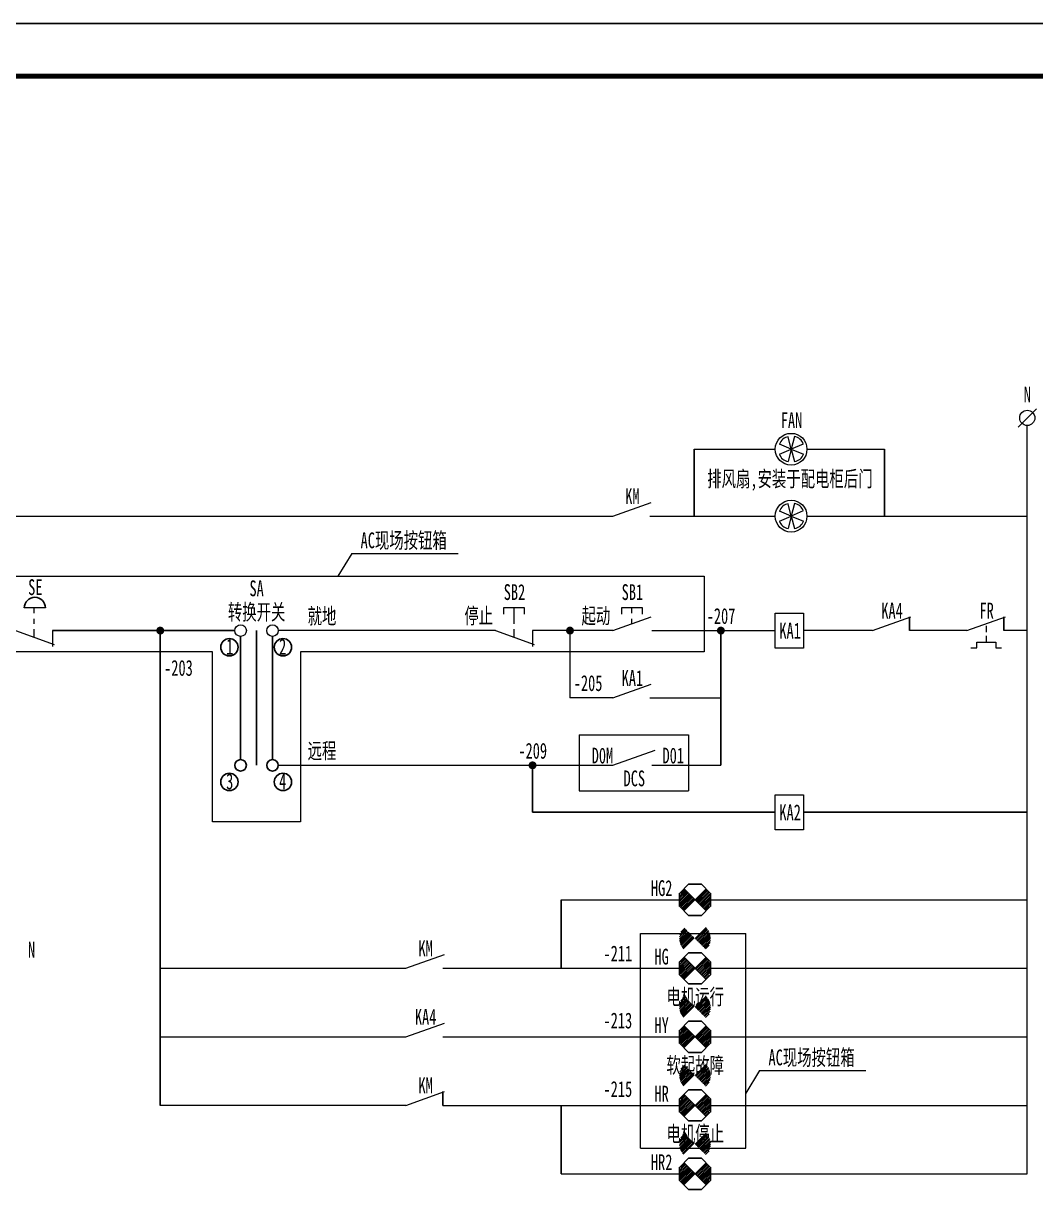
# Model space of a CAD drawing. Header units: millimetres. Extents: x 401220 to 2750366, y -101310 to 943175.
# Drawn here: x 1282323 to 1301533, y 657785 to 680022 of the extents above; entities that cross this region are included whole.
import ezdxf
from ezdxf.enums import TextEntityAlignment as Align

# ---------------------------------------------------------------- set-up
doc = ezdxf.new("R2010")
doc.units = ezdxf.units.MM
doc.linetypes.add('常规', pattern=[20, 10, 0, 10])
for name, color, linetype in [('D1', 4, 'Continuous'), ('动力平面导线层', 3, '常规'), ('动力平面设备层', 1, 'Continuous'), ('图框', 7, 'Continuous'), ('标注-照明', 7, 'Continuous'), ('照明平面导线层', 3, 'Continuous'), ('照明平面设备层', 1, 'Continuous'), ('电气-接地设计-接地线', 3, '接地线'), ('表格图框层', 7, 'Continuous')]:
    doc.layers.add(name, color=color, linetype=linetype)
doc.layers.add('MX', color=3, linetype='Continuous', lineweight=0)
doc.layers.add('TEXT', color=4, linetype='Continuous', lineweight=0)
doc.styles.add('标准', font='NSimSun.ttf', dxfattribs={"width": 0.667})
doc.linetypes.add('接地线', pattern='A,500,[136,EESLTYPE.shx,S=100,R=0,X=0,Y=0],500,-200,60,-200', length=1460)

msp = doc.modelspace()

# ---------------------------------------------------------------- hatches: boundary and pattern name
at = {"linetype": 'ByBlock', "lineweight": 25}
h = msp.add_hatch(dxfattribs=at)
h.set_pattern_fill('ANSI31', color=3, scale=184.8, style=0)
h.set_pattern_definition([(45, (730666.75, 665590.935), (-16.3341666, 16.3341666), [])])
h.paths.add_polyline_path([(1295069.1, 663396), (1294860.2, 663605.2, 0.1991281), (1294773.4, 663396, 0.1986966), (1294859.9, 663187.1)])
h.paths.add_polyline_path([(1295278.4, 663604.9), (1295069.1, 663396), (1295278, 663186.7, 0.1991281), (1295364.8, 663396, 0.1986966)])
h = msp.add_hatch(dxfattribs=at)
h.set_pattern_fill('ANSI31', color=3, scale=184.8, style=0)
h.set_pattern_definition([(45, (730666.75, 664855.91), (-16.3341666, 16.3341666), [])])
h.paths.add_polyline_path([(1295069.1, 662660.9), (1294860.2, 662870.2, 0.1991281), (1294773.4, 662660.9, 0.1986966), (1294859.9, 662452)])
h.paths.add_polyline_path([(1295278.4, 662869.9), (1295069.1, 662660.9), (1295278, 662451.7, 0.1991281), (1295364.8, 662660.9, 0.1986966)])
h = msp.add_hatch(dxfattribs=at)
h.set_pattern_fill('ANSI31', color=3, scale=184.8, style=0)
h.set_pattern_definition([(45, (730666.75, 664290.935), (-16.3341666, 16.3341666), [])])
h.paths.add_polyline_path([(1295069.1, 662096), (1294860.2, 662305.2, 0.1991281), (1294773.4, 662096, 0.1986966), (1294859.9, 661887.1)])
h.paths.add_polyline_path([(1295278.4, 662304.9), (1295069.1, 662096), (1295278, 661886.7, 0.1991281), (1295364.8, 662096, 0.1986966)])
h = msp.add_hatch(dxfattribs=at)
h.set_pattern_fill('ANSI31', color=3, scale=184.8, style=0)
h.set_pattern_definition([(45, (730666.75, 663555.91), (-16.3341666, 16.3341666), [])])
h.paths.add_polyline_path([(1295069.1, 661360.9), (1294860.2, 661570.2, 0.1991281), (1294773.4, 661360.9, 0.1986966), (1294859.9, 661152)])
h.paths.add_polyline_path([(1295278.4, 661569.9), (1295069.1, 661360.9), (1295278, 661151.7, 0.1991281), (1295364.8, 661360.9, 0.1986966)])
h = msp.add_hatch(dxfattribs=at)
h.set_pattern_fill('ANSI31', color=2, scale=184.8, style=0)
h.set_pattern_definition([(45, (730666.75, 662990.935), (-16.3341666, 16.3341666), [])])
h.paths.add_polyline_path([(1295069.1, 660796), (1294860.2, 661005.2, 0.1991281), (1294773.4, 660796, 0.1986966), (1294859.9, 660587.1)])
h.paths.add_polyline_path([(1295278.4, 661004.9), (1295069.1, 660796), (1295278, 660586.7, 0.1991281), (1295364.8, 660796, 0.1986966)])
h = msp.add_hatch(dxfattribs=at)
h.set_pattern_fill('ANSI31', color=2, scale=184.8, style=0)
h.set_pattern_definition([(45, (730666.75, 662255.91), (-16.3341666, 16.3341666), [])])
h.paths.add_polyline_path([(1295069.1, 660060.9), (1294860.2, 660270.2, 0.1991281), (1294773.4, 660060.9, 0.1986966), (1294859.9, 659852)])
h.paths.add_polyline_path([(1295278.4, 660269.9), (1295069.1, 660060.9), (1295278, 659851.7, 0.1991281), (1295364.8, 660060.9, 0.1986966)])
h = msp.add_hatch(dxfattribs=at)
h.set_pattern_fill('ANSI31', color=1, scale=184.8, style=0)
h.set_pattern_definition([(45, (730666.75, 661690.935), (-16.3341666, 16.3341666), [])])
h.paths.add_polyline_path([(1295069.1, 659496), (1294860.2, 659705.2, 0.1991281), (1294773.4, 659496, 0.1986966), (1294859.9, 659287.1)])
h.paths.add_polyline_path([(1295278.4, 659704.9), (1295069.1, 659496), (1295278, 659286.7, 0.1991281), (1295364.8, 659496, 0.1986966)])
h = msp.add_hatch(dxfattribs=at)
h.set_pattern_fill('ANSI31', color=1, scale=184.8, style=0)
h.set_pattern_definition([(45, (730666.75, 660955.91), (-16.3341666, 16.3341666), [])])
h.paths.add_polyline_path([(1295069.1, 658760.9), (1294860.2, 658970.2, 0.1991281), (1294773.4, 658760.9, 0.1986966), (1294859.9, 658552)])
h.paths.add_polyline_path([(1295278.4, 658969.9), (1295069.1, 658760.9), (1295278, 658551.7, 0.1991281), (1295364.8, 658760.9, 0.1986966)])
h = msp.add_hatch(dxfattribs=at)
h.set_pattern_fill('ANSI31', color=1, scale=184.8, style=0)
h.set_pattern_definition([(45, (730666.75, 660390.935), (-16.3341666, 16.3341666), [])])
h.paths.add_polyline_path([(1295069.1, 658196), (1294860.2, 658405.2, 0.1991281), (1294773.4, 658196, 0.1986966), (1294859.9, 657987.1)])
h.paths.add_polyline_path([(1295278.4, 658404.9), (1295069.1, 658196), (1295278, 657986.7, 0.1991281), (1295364.8, 658196, 0.1986966)])

# ---------------------------------------------------------------- linework, layer by layer
at = {"color": 0, "linetype": 'ByBlock', "lineweight": 20}
for p, q in [((1298435.4, 668503.4), (1297128.5, 668503.4)), ((1300230.7, 668503.4), (1299137.1, 668503.4)), ((1300596.2, 668593.9), (1300596.2, 668473.3)), ((1301375.4, 668503.4), (1300932.4, 668503.4)), ((1300415.3, 668177.1), (1300415.3, 668285.7)), ((1300415.3, 668285.7), (1300777.1, 668285.7)), ((1300596.2, 668406.3), (1300596.2, 668285.7)), ((1300777.1, 668285.7), (1300777.1, 668177.1)), ((1300306.8, 668177.1), (1300415.3, 668177.1)), ((1300777.1, 668177.1), (1300885.6, 668177.1))]:
    msp.add_line(p, q, dxfattribs=at)
at = {"color": 3, "linetype": 'ByBlock', "lineweight": 25}
for p, q in [((1295278.4, 663604.9), (1294859.9, 663187.1)), ((1295278, 663186.7), (1294860.2, 663605.2)), ((1295278.4, 662304.9), (1294859.9, 661887.1)), ((1295278, 661886.7), (1294860.2, 662305.2))]:
    msp.add_line(p, q, dxfattribs=at)
at = {"color": 2, "linetype": 'ByBlock', "lineweight": 25}
for p, q in [((1295278.4, 661004.9), (1294859.9, 660587.1)), ((1295278, 660586.7), (1294860.2, 661005.2))]:
    msp.add_line(p, q, dxfattribs=at)
at = {"color": 1, "linetype": 'ByBlock', "lineweight": 25}
for p, q in [((1295278.4, 659704.9), (1294859.9, 659287.1)), ((1295278, 659286.7), (1294860.2, 659705.2)), ((1295278.4, 658404.9), (1294859.9, 657987.1)), ((1295278, 657986.7), (1294860.2, 658405.2))]:
    msp.add_line(p, q, dxfattribs=at)
at = {"color": 7, "linetype": 'ByBlock', "lineweight": 20, "const_width": 75}
for points in [[(1284882.6, 668503.4, 1), (1284957.6, 668503.4, 1)], [(1292658.5, 668503.4, 1), (1292733.5, 668503.4, 1)], [(1295522.1, 668503.4, 1), (1295597.1, 668503.4, 1)], [(1291947.8, 665947.2, 1), (1292022.8, 665947.2, 1)]]:
    msp.add_lwpolyline(points, format="xyb", close=True, dxfattribs=at)
at = {"color": 3, "linetype": 'ByBlock', "lineweight": 25}
for points in [[(1294946.6, 663691.7), (1294773.4, 663518.4), (1294773.4, 663273.5), (1294946.6, 663100.3), (1295191.6, 663100.3), (1295364.8, 663273.5), (1295364.8, 663518.4), (1295191.6, 663691.7)], [(1294946.6, 662391.7), (1294773.4, 662218.4), (1294773.4, 661973.5), (1294946.6, 661800.3), (1295191.6, 661800.3), (1295364.8, 661973.5), (1295364.8, 662218.4), (1295191.6, 662391.7)]]:
    msp.add_lwpolyline(points, close=True, dxfattribs=at)
at = {"color": 2, "linetype": 'ByBlock', "lineweight": 25}
msp.add_lwpolyline([(1294946.6, 661091.7), (1294773.4, 660918.4), (1294773.4, 660673.5), (1294946.6, 660500.3), (1295191.6, 660500.3), (1295364.8, 660673.5), (1295364.8, 660918.4), (1295191.6, 661091.7)], close=True, dxfattribs=at)
at = {"color": 1, "linetype": 'ByBlock', "lineweight": 25}
for points in [[(1294946.6, 659791.7), (1294773.4, 659618.4), (1294773.4, 659373.5), (1294946.6, 659200.3), (1295191.6, 659200.3), (1295364.8, 659373.5), (1295364.8, 659618.4), (1295191.6, 659791.7)], [(1294946.6, 658491.7), (1294773.4, 658318.4), (1294773.4, 658073.5), (1294946.6, 657900.3), (1295191.6, 657900.3), (1295364.8, 658073.5), (1295364.8, 658318.4), (1295191.6, 658491.7)]]:
    msp.add_lwpolyline(points, close=True, dxfattribs=at)
at = {"layer": 'D1', "color": 1, "linetype": 'ByBlock'}
msp.add_arc((1282540.2, 668935), 200.5, 0, 180, dxfattribs=at)
at = {"layer": 'MX', "color": 7, "linetype": 'ByBlock', "lineweight": 20}
msp.add_line((1301202.1, 672364.5), (1301548.6, 672711), dxfattribs=at)
msp.add_circle((1301375.4, 672537.7), 144.4, dxfattribs=at)
at = {"layer": 'TEXT', "color": 7, "linetype": 'ByBlock', "ltscale": 100}
for centre in [(1286445.6, 668503.4), (1287049.1, 668503.4)]:
    msp.add_circle(centre, 109.7, dxfattribs=at)
at = {"layer": '动力平面导线层', "color": 0, "linetype": 'ByBlock', "lineweight": -3, "ltscale": 100}
for p, q in [((1299137.1, 668503.4), (1299137.1, 668764.8)), ((1300932.4, 668503.4), (1300932.4, 668764.8))]:
    msp.add_line(p, q, dxfattribs=at)
at = {"layer": '动力平面导线层', "color": 0}
for p, q in [((1284920.1, 668503.4), (1284920.1, 659496)), ((1292528.9, 662096), (1292528.9, 663396)), ((1292528.9, 658196), (1292528.9, 659496))]:
    msp.add_line(p, q, dxfattribs=at)
at = {"layer": '动力平面导线层', "color": 0, "linetype": 'ByBlock'}
for p, q in [((1295559.6, 667225.3), (1295559.6, 665947.2)), ((1291985.3, 665947.2), (1291985.3, 665055.6)), ((1291985.3, 665055.6), (1296592.8, 665055.6))]:
    msp.add_line(p, q, dxfattribs=at)
at = {"layer": '动力平面设备层', "color": 0, "linetype": 'ByBlock', "lineweight": -3, "ltscale": 100}
for p, q in [((1295053.9, 671944.8), (1295053.9, 670674.3)), ((1298662.8, 671944.8), (1298662.8, 670674.2))]:
    msp.add_line(p, q, dxfattribs=at)
at = {"layer": '图框', "linetype": 'Continuous', "lineweight": 100, "const_width": 100}
msp.add_lwpolyline([(1263645.8, 639021.7), (1319545.8, 639021.7), (1319545.8, 679021.7), (1263645.8, 679021.7)], close=True, dxfattribs=at)
at = {"layer": '标注-照明', "linetype": 'ByBlock', "lineweight": 25, "ltscale": 100}
for p, q in [((1282876.4, 668503.4), (1286335.9, 668503.4)), ((1286445.6, 668393.7), (1286445.6, 666056.9)), ((1287049.1, 668393.7), (1287049.1, 666056.9)), ((1290284.4, 659496), (1290284.4, 659757.4))]:
    msp.add_line(p, q, dxfattribs=at)
at = {"layer": '标注-照明', "color": 0, "linetype": 'ByBlock', "lineweight": 25, "ltscale": 100}
msp.add_line((1286747.5, 665947.2), (1286747.5, 668503.4), dxfattribs=at)
at = {"layer": '标注-照明', "linetype": 'ByBlock', "lineweight": 25, "ltscale": 100}
for centre, radius in [((1286232.3, 668188.1), 164.8), ((1287248.5, 668188.1), 164.8), ((1286445.6, 665947.2), 109.7), ((1287049.1, 665947.2), 109.7), ((1286232.3, 665631.8), 164.8), ((1287248.5, 665631.8), 164.8)]:
    msp.add_circle(centre, radius, dxfattribs=at)
at = {"layer": '照明平面导线层', "color": 0, "linetype": 'ByBlock', "lineweight": 20}
for p, q in [((1301375.5, 658196), (1301375.4, 672393.4)), ((1295053.9, 671944.8), (1296593, 671944.8)), ((1297194.5, 671944.8), (1298662.8, 671944.8)), ((1293507, 670674.3), (1294238.1, 670935.7)), ((1276336.4, 670674.3), (1293507, 670674.3)), ((1294208.7, 670674.3), (1296593, 670674.3)), ((1297194.5, 670674.2), (1301375.4, 670674.2)), ((1282525.5, 668834.8), (1282525.5, 668935)), ((1291634.5, 668734.5), (1291634.5, 668935)), ((1293872.5, 668834.8), (1293872.5, 668935)), ((1282525.5, 668628.7), (1282525.5, 668729)), ((1291634.5, 668628.7), (1291634.5, 668729)), ((1293507, 668503.4), (1294238.1, 668764.8)), ((1293872.5, 668634.1), (1293872.5, 668729.3)), ((1298435.4, 668503.4), (1299166.5, 668764.8)), ((1300230.7, 668503.4), (1300961.8, 668764.8)), ((1282174.6, 668503.4), (1282905.7, 668242)), ((1282525.5, 668378), (1282525.5, 668528.5)), ((1282876.4, 668503.4), (1282876.4, 668202.2)), ((1291283.6, 668503.4), (1287158.8, 668503.4)), ((1291283.6, 668503.4), (1292014.7, 668242)), ((1291634.5, 668378), (1291634.5, 668528.5)), ((1293507, 668503.4), (1291985.3, 668503.4)), ((1291985.3, 668503.4), (1291985.3, 668202.2)), ((1292696, 668503.4), (1292696, 667225.3)), ((1294249.7, 668503.4), (1296592.8, 668503.4)), ((1293507, 667225.3), (1294238.1, 667486.7)), ((1293507, 667225.3), (1292696, 667225.3)), ((1294208.7, 667225.3), (1295559.6, 667225.3)), ((1287158.8, 665947.2), (1287946.2, 665947.2)), ((1287946.2, 665947.2), (1293507, 665947.2)), ((1294249.7, 665947.2), (1295559.6, 665947.2)), ((1292528.9, 663396), (1294773.4, 663396)), ((1295364.8, 663396), (1301375.5, 663396)), ((1289582.7, 662096), (1290313.8, 662357.4)), ((1284920.1, 662096), (1289582.7, 662096)), ((1290284.4, 662096), (1294773.4, 662096)), ((1295364.8, 662096), (1301375.5, 662096)), ((1289582.7, 660796), (1290313.8, 661057.4)), ((1284920.1, 660796), (1289582.7, 660796)), ((1290284.4, 660796), (1294773.4, 660796)), ((1295364.8, 660796), (1301375.5, 660796)), ((1289582.7, 659496), (1290313.8, 659757.4)), ((1289582.7, 659496), (1284920.1, 659496)), ((1290284.4, 659496), (1294773.4, 659496)), ((1295364.8, 659496), (1301375.5, 659496)), ((1292528.9, 658196), (1294773.4, 658196)), ((1295364.8, 658196), (1301375.5, 658196))]:
    msp.add_line(p, q, dxfattribs=at)
at = {"layer": '照明平面导线层', "color": 3, "linetype": 'ByBlock', "lineweight": 20}
for p, q in [((1296893.7, 671944.8), (1296672.3, 672039.9)), ((1296893.2, 671945.3), (1296839.4, 672181.2)), ((1296956.7, 672184.2), (1296893.2, 671945.3)), ((1297123.9, 672042.9), (1296894.1, 671945.3)), ((1296669.9, 671852.3), (1296893.2, 671945.3)), ((1296894.5, 671944), (1296837.1, 671711.1)), ((1296892, 671944.8), (1296895.4, 671944.8)), ((1296894.1, 671945.3), (1297125.3, 671852.3)), ((1296894.1, 671945.3), (1296958.2, 671711.1)), ((1296893.2, 670674.8), (1296839.4, 670910.6)), ((1296956.7, 670913.6), (1296893.2, 670674.8)), ((1296669.9, 670581.8), (1296893.2, 670674.8)), ((1296893.7, 670674.3), (1296672.3, 670769.3)), ((1296894.5, 670673.4), (1296837.1, 670440.5)), ((1296892, 670674.3), (1296895.4, 670674.3)), ((1297123.9, 670772.3), (1296894.1, 670674.8)), ((1296894.1, 670674.8), (1297125.3, 670581.8)), ((1296894.1, 670674.8), (1296958.2, 670440.5))]:
    msp.add_line(p, q, dxfattribs=at)
at = {"layer": '照明平面导线层', "color": 6, "linetype": 'ByBlock', "lineweight": 20}
for p, q in [((1288554.2, 669964.4), (1288289.3, 669536.7)), ((1288554.2, 669964.4), (1290572.9, 669964.4)), ((1281392.4, 669536.7), (1295244.7, 669536.7)), ((1295244.7, 669536.7), (1295244.7, 668101.9)), ((1285912.8, 668101.9), (1281392.4, 668101.9)), ((1295244.7, 668101.9), (1287579.8, 668101.9)), ((1294034.7, 662759.4), (1296030.7, 662759.4)), ((1294035.6, 658685.9), (1294035.6, 662759.4)), ((1296030.7, 658685.9), (1296030.7, 662759.4)), ((1296295.6, 660154.8), (1296030.7, 659727.1)), ((1296295.6, 660154.8), (1298314.2, 660154.8)), ((1294035.6, 658685.9), (1296031.6, 658685.9))]:
    msp.add_line(p, q, dxfattribs=at)
at = {"layer": '照明平面导线层', "color": 1, "linetype": 'ByBlock', "lineweight": 20}
msp.add_line((1282740.7, 668935), (1282339.7, 668935), dxfattribs=at)
at = {"layer": '照明平面导线层', "color": 7, "linetype": 'ByBlock', "lineweight": 20}
msp.add_line((1293507, 665947.2), (1294311.2, 666234.7), dxfattribs=at)
at = {"layer": '照明平面导线层', "color": 0, "linetype": 'ByBlock', "lineweight": 20}
for points in [[(1291835, 668814.7), (1291835, 668935), (1291434, 668935), (1291434, 668814.7)], [(1294073, 668814.7), (1294073, 668935), (1293672, 668935), (1293672, 668814.7)]]:
    msp.add_lwpolyline(points, dxfattribs=at)
for points in [[(1296592.8, 668834.2), (1297128.5, 668834.2), (1297128.5, 668172.6), (1296592.8, 668172.6)], [(1296592.8, 665386.4), (1297128.5, 665386.4), (1297128.5, 664724.8), (1296592.8, 664724.8)]]:
    msp.add_lwpolyline(points, close=True, dxfattribs=at)
at = {"layer": '照明平面导线层', "color": 3, "linetype": 'ByBlock', "lineweight": 20}
for centre in [(1296893.7, 671944.8), (1296893.7, 670674.2)]:
    msp.add_circle(centre, 300.7, dxfattribs=at)
for centre, start, end in [((1296867.5, 671978.4), 97.87312, 162.52861), ((1296928.6, 671981.4), 17.47139, 82.12688), ((1296865.2, 671913.8), 197.47139, 262.12688), ((1296930.1, 671913.8), 277.87312, 342.52861), ((1296867.5, 670707.9), 97.87312, 162.52861), ((1296928.6, 670710.9), 17.47139, 82.12688), ((1296865.2, 670643.2), 197.47139, 262.12688), ((1296930.1, 670643.2), 277.87312, 342.52861)]:
    msp.add_arc(centre, 204.7, start, end, dxfattribs=at)
at = {"layer": '照明平面设备层', "color": 0, "lineweight": -3, "ltscale": 100}
msp.add_lwpolyline([(1261145.8, 680021.7), (1320545.8, 680021.7), (1320545.8, 638021.7), (1261145.8, 638021.7)], close=True, dxfattribs=at)
at = {"layer": '电气-接地设计-接地线', "color": 0, "linetype": 'ByBlock', "lineweight": -3}
for p, q in [((1295559.6, 667225.3), (1295559.6, 668503.4)), ((1297128.5, 665055.6), (1301375.5, 665055.6))]:
    msp.add_line(p, q, dxfattribs=at)
at = {"layer": '表格图框层', "color": 6, "linetype": 'ByBlock', "lineweight": 20, "ltscale": 50}
for p, q in [((1285912.8, 664878.3), (1285912.8, 668101.9)), ((1287579.8, 668101.9), (1287579.8, 664878.3)), ((1287579.8, 664878.3), (1285912.8, 664878.3))]:
    msp.add_line(p, q, dxfattribs=at)
at = {"layer": '表格图框层', "color": 4, "linetype": 'ByBlock', "lineweight": 20, "ltscale": 50}
for p, q in [((1292872.3, 666526.2), (1294945.8, 666526.2)), ((1292872.3, 666526.2), (1292872.3, 665462.8)), ((1294945.8, 666526.2), (1294945.8, 665462.8)), ((1292872.3, 665462.8), (1294945.8, 665462.8))]:
    msp.add_line(p, q, dxfattribs=at)

# ---------------------------------------------------------------- texts
at = {"layer": 'TEXT', "color": 7, "linetype": 'ByBlock', "ltscale": 100, "style": '标准', "width": 0.667}
for s, p in [('N', (1301377.8, 672832.3)), ('FAN', (1296901.1, 672344)), ('排风扇,安装于配电柜后门', (1296869.9, 671233.9)), ('KM', (1293880.7, 670903.5)), ('SE', (1282548.4, 669176.7)), ('SA', (1286748.5, 669154.9)), ('SB2', (1291642.6, 669083.7)), ('SB1', (1293880.7, 669083.7)), ('转换开关', (1286748.5, 668705.9)), ('就地', (1287989.2, 668629.5)), ('停止', (1290965.1, 668634.1)), ('起动', (1293188.5, 668634.1)), ('KA4', (1298809.1, 668732.7)), ('FR', (1300604.4, 668732.7)), ('KA1', (1296874.2, 668353)), ('1', (1286238.1, 668048.8)), ('2', (1287243.1, 668048.8)), ('KA1', (1293880.7, 667454.5)), ('远程', (1287989.2, 666073.2)), ('D0M', (1293312.5, 665982.7)), ('D01', (1294656.3, 665982.7)), ('3', (1286238.1, 665492.6)), ('4', (1287243.1, 665492.6)), ('KA2', (1296874.2, 664905.2)), ('HG2', (1294435.9, 663468.1)), ('N', (1282476.9, 662299.9)), ('KM', (1289956.4, 662325.2)), ('HG', (1294435.9, 662168.1)), ('电机运行', (1295072.1, 661407.5)), ('KA4', (1289956.4, 661025.2)), ('HY', (1294435.9, 660868.1)), ('软起故障', (1295072.1, 660107.5)), ('KM', (1289956.4, 659725.2)), ('HR', (1294435.9, 659568.1)), ('电机停止', (1295072.1, 658807.5)), ('HR2', (1294435.9, 658268.1))]:
    msp.add_text(s, height=300, dxfattribs=at).set_placement(p, align=Align.CENTER)
at = {"layer": 'TEXT', "color": 6, "linetype": 'ByBlock', "ltscale": 100, "style": '标准', "width": 0.667}
for p in [(1289540.3, 670065.8), (1297281.7, 660256.2)]:
    msp.add_text('AC现场按钮箱', height=300, dxfattribs=at).set_placement(p, align=Align.CENTER)
at = {"layer": 'TEXT', "color": 2, "linetype": 'ByBlock', "ltscale": 100, "style": '标准', "width": 0.667}
for s, p in [('-207', (1295563.3, 668629.9)), ('-203', (1285265.2, 667645.7)), ('-205', (1293040, 667357)), ('-209', (1291989, 666073.6)), ('-211', (1293604.7, 662227.7)), ('-213', (1293604.7, 660956.1)), ('-215', (1293604.7, 659656.1))]:
    msp.add_text(s, height=300, dxfattribs=at).set_placement(p, align=Align.CENTER)
at = {"layer": 'TEXT', "color": 4, "linetype": 'ByBlock', "ltscale": 100, "style": '标准', "width": 0.667}
msp.add_text('DCS', height=300, dxfattribs=at).set_placement((1293917.2, 665550), align=Align.CENTER)

doc.saveas('drawing.dxf')
